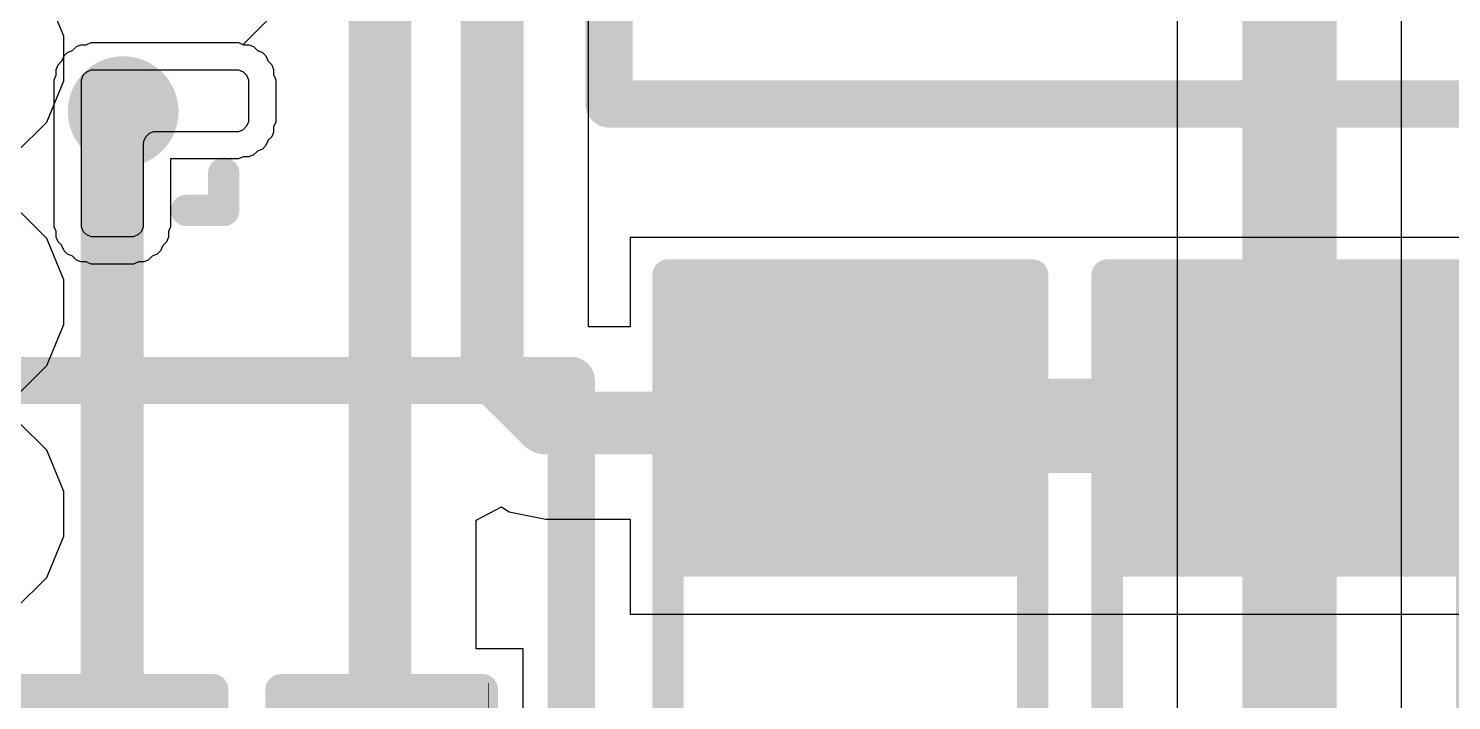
# Model space of a CAD drawing. Header units: inches. Extents: x -3 to 5259, y -3 to 5282.
# Drawn here: x 32.07 to 37.82, y 1.88 to 4.6 of the extents above; entities that cross this region are included whole.
import ezdxf

# ---------------------------------------------------------------- set-up
doc = ezdxf.new("R2010")
doc.units = ezdxf.units.IN
for name, color, linetype in [('Bottom Layer', 5, 'Continuous'), ('Layer 2', 76, 'Continuous'), ('Top Layer', 1, 'Continuous'), ('Top Overlay', 2, 'Continuous'), ('Top Paste', 8, 'Continuous'), ('Top Solder', 216, 'Continuous')]:
    doc.layers.add(name, color=color, linetype=linetype)

# ---------------------------------------------------------------- blocks, each defined once
blk = doc.blocks.new('13_WQFN_HR__3_2__26')
at = {"layer": 'Top Layer'}
h = blk.add_hatch(color=1, dxfattribs=at)
edge = h.paths.add_edge_path()
edge.add_arc((0.6938, -1.1938), 0.1221, 0, 360)
at = {"layer": 'Top Paste'}
h = blk.add_hatch(color=8, dxfattribs=at)
edge = h.paths.add_edge_path()
edge.add_arc((0.6938, -1.1938), 0.1221, 0, 360)
at = {"layer": 'Top Solder'}
h = blk.add_hatch(color=216, dxfattribs=at)
edge = h.paths.add_edge_path()
edge.add_arc((0.6938, -1.1938), 0.2237, 0, 360)
at = {"layer": 'Top Layer'}
for p, q in [((0.5326, -1.0467), (0.5467, -1.0326)), ((0.5467, -1.0326), (0.5651, -1.025)), ((0.5651, -1.025), (0.575, -1.025)), ((0.575, -1.025), (0.575, -1.025)), ((0.575, -1.025), (1.15, -1.025)), ((1.15, -1.025), (1.1599, -1.025)), ((1.1599, -1.025), (1.1783, -1.0326)), ((1.1783, -1.0326), (1.1924, -1.0467)), ((0.525, -1.0651), (0.5326, -1.0467)), ((0.525, -1.075), (0.525, -1.0651)), ((0.525, -1.65), (0.525, -1.075)), ((1.1924, -1.0467), (1.2, -1.0651)), ((1.2, -1.0651), (1.2, -1.075)), ((1.2, -1.075), (1.2, -1.075)), ((1.2, -1.075), (1.2, -1.225)), ((1.2, -1.075), (1.2, -1.075)), ((1.1924, -1.2534), (1.1783, -1.2674)), ((1.2, -1.235), (1.1924, -1.2534)), ((1.2, -1.225), (1.2, -1.235)), ((0.776, -1.3153), (0.775, -1.325)), ((0.7834, -1.2973), (0.776, -1.3153)), ((0.7972, -1.2835), (0.7834, -1.2973)), ((0.8152, -1.276), (0.7972, -1.2835)), ((0.825, -1.275), (0.8152, -1.276)), ((1.15, -1.275), (0.825, -1.275)), ((1.1599, -1.275), (1.15, -1.275)), ((1.15, -1.275), (1.15, -1.275)), ((1.1783, -1.2674), (1.1599, -1.275)), ((0.775, -1.325), (0.775, -1.325)), ((0.775, -1.325), (0.775, -1.65)), ((0.525, -1.66), (0.525, -1.65)), ((0.525, -1.65), (0.525, -1.65)), ((0.5326, -1.6784), (0.525, -1.66)), ((0.775, -1.66), (0.7674, -1.6784)), ((0.775, -1.65), (0.775, -1.66)), ((0.5467, -1.6924), (0.5326, -1.6784)), ((0.5651, -1.7), (0.5467, -1.6924)), ((0.575, -1.7), (0.5651, -1.7)), ((0.725, -1.7), (0.575, -1.7)), ((0.7349, -1.7), (0.725, -1.7)), ((0.725, -1.7), (0.725, -1.7)), ((0.7533, -1.6924), (0.7349, -1.7)), ((0.7674, -1.6784), (0.7533, -1.6924))]:
    blk.add_line(p, q, dxfattribs=at)
at = {"layer": 'Top Overlay'}
for points in [[(1.1, -1.5933, 0.127, 0.127, 0), (1.1, -1.4433, 0.127, 0.127, 0)], [(0.95, -1.5933, 0.127, 0.127, 0), (1.1, -1.5933, 0.127, 0.127, 0)]]:
    blk.add_lwpolyline(points, format="xyseb", dxfattribs=at)
for points in [[(1.0683, -1.4433, 0.0635, 0.0635, 1), (1.1318, -1.4433, 0.0635, 0.0635, 1)], [(0.9183, -1.5933, 0.0635, 0.0635, 1), (0.9818, -1.5933, 0.0635, 0.0635, 1)], [(1.0683, -1.5933, 0.0635, 0.0635, 1), (1.1318, -1.5933, 0.0635, 0.0635, 1)], [(1.0683, -1.5933, 0.0635, 0.0635, 1), (1.1318, -1.5933, 0.0635, 0.0635, 1)]]:
    blk.add_lwpolyline(points, format="xyseb", close=True, dxfattribs=at)
at = {"layer": 'Top Solder'}
for p, q in [((1.1783, -0.9227), (5227.2803, 5276.701)), ((0.5467, -0.9227), (0.5651, -0.9151)), ((0.5651, -0.9151), (0.575, -0.9151)), ((0.575, -0.9151), (0.575, -0.9151)), ((0.575, -0.9151), (1.1499, -0.9151)), ((1.1499, -0.9151), (1.1599, -0.9151)), ((1.1599, -0.9151), (1.1783, -0.9227)), ((0.4472, -0.9873), (0.4548, -0.969)), ((0.4548, -0.969), (0.4689, -0.9549)), ((0.4689, -0.9549), (0.4873, -0.9473)), ((0.4873, -0.9473), (0.4891, -0.9465)), ((0.4873, -0.9473), (0.4873, -0.9473)), ((0.4891, -0.9465), (0.4905, -0.9451)), ((0.4905, -0.9451), (0.5046, -0.931)), ((0.5046, -0.931), (0.523, -0.9234)), ((0.523, -0.9234), (0.5448, -0.9234)), ((0.5448, -0.9234), (0.5467, -0.9227)), ((0.5467, -0.9227), (0.5467, -0.9227)), ((1.1783, -0.9227), (1.1783, -0.9227)), ((1.1783, -0.9227), (1.1801, -0.9234)), ((1.1801, -0.9234), (1.202, -0.9234)), ((1.202, -0.9234), (1.2204, -0.931)), ((1.2204, -0.931), (1.2345, -0.9451)), ((1.2345, -0.9451), (1.2345, -0.9451)), ((1.2345, -0.9451), (1.2358, -0.9465)), ((1.2358, -0.9465), (1.2377, -0.9472)), ((1.2377, -0.9472), (1.2377, -0.9473)), ((1.2377, -0.9473), (1.2561, -0.9549)), ((1.2561, -0.9549), (1.2701, -0.9689)), ((1.2701, -0.9689), (1.2778, -0.9873)), ((0.4234, -1.023), (0.431, -1.0046)), ((0.4234, -1.0449), (0.4234, -1.023)), ((0.431, -1.0046), (0.4451, -0.9906)), ((0.4451, -0.9906), (0.4465, -0.9892)), ((0.4465, -0.9892), (0.4472, -0.9873)), ((0.4472, -0.9873), (0.4472, -0.9873)), ((1.2778, -0.9873), (1.2778, -0.9873)), ((1.2778, -0.9873), (1.2785, -0.9892)), ((1.2785, -0.9892), (1.2799, -0.9905)), ((1.2799, -0.9905), (1.2799, -0.9905)), ((1.2799, -0.9905), (1.294, -1.0046)), ((1.294, -1.0046), (1.3016, -1.023)), ((1.3016, -1.023), (1.3016, -1.0448)), ((0.415, -1.0651), (0.4226, -1.0467)), ((0.415, -1.0751), (0.415, -1.0651)), ((0.415, -1.65), (0.415, -1.0751)), ((0.415, -1.0751), (0.415, -1.0751)), ((0.4226, -1.0467), (0.4234, -1.0449)), ((0.4226, -1.0467), (0.4226, -1.0467)), ((1.3016, -1.0448), (1.3024, -1.0467)), ((1.3024, -1.0467), (1.3024, -1.0467)), ((1.3024, -1.0467), (1.31, -1.0651)), ((1.31, -1.0651), (1.31, -1.075)), ((1.31, -1.075), (1.31, -1.075)), ((1.31, -1.075), (1.31, -1.075)), ((1.31, -1.075), (1.31, -1.075)), ((1.31, -1.075), (1.31, -1.075)), ((1.31, -1.075), (1.31, -1.225)), ((1.3024, -1.2534), (1.3016, -1.2552)), ((1.3016, -1.2552), (1.3016, -1.2771)), ((1.31, -1.235), (1.3024, -1.2534)), ((1.3024, -1.2534), (1.3024, -1.2534)), ((1.31, -1.225), (1.31, -1.235)), ((1.2778, -1.3127), (1.2701, -1.3311)), ((1.2785, -1.3109), (1.2778, -1.3127)), ((1.2778, -1.3127), (1.2778, -1.3127)), ((1.2799, -1.3095), (1.2785, -1.3109)), ((1.294, -1.2954), (1.2799, -1.3095)), ((1.2799, -1.3095), (1.2799, -1.3095)), ((1.3016, -1.2771), (1.294, -1.2954)), ((1.1783, -1.3774), (1.1599, -1.385)), ((1.1802, -1.3766), (1.1783, -1.3774)), ((1.1783, -1.3774), (1.1783, -1.3774)), ((1.202, -1.3766), (1.1802, -1.3766)), ((1.2204, -1.369), (1.202, -1.3766)), ((1.2345, -1.355), (1.2204, -1.369)), ((1.2359, -1.3536), (1.2345, -1.355)), ((1.2345, -1.355), (1.2345, -1.355)), ((1.2561, -1.3452), (1.2359, -1.3536)), ((1.2701, -1.3311), (1.2561, -1.3452)), ((1.15, -1.385), (0.885, -1.385)), ((0.885, -1.385), (0.885, -1.65)), ((1.1599, -1.385), (1.15, -1.385)), ((0.415, -1.66), (0.415, -1.65)), ((0.4226, -1.6784), (0.415, -1.66)), ((0.885, -1.66), (0.8774, -1.6784)), ((0.885, -1.65), (0.885, -1.66)), ((0.4234, -1.6802), (0.4226, -1.6784)), ((0.4226, -1.6784), (0.4226, -1.6784)), ((0.4234, -1.7021), (0.4234, -1.6802)), ((0.431, -1.7204), (0.4234, -1.7021)), ((0.4451, -1.7345), (0.431, -1.7204)), ((0.869, -1.7204), (0.8549, -1.7345)), ((0.8766, -1.7021), (0.869, -1.7204)), ((0.8774, -1.6784), (0.8766, -1.6802)), ((0.8766, -1.6802), (0.8766, -1.7021)), ((0.8774, -1.6784), (0.8774, -1.6784)), ((0.4465, -1.7359), (0.4451, -1.7345)), ((0.4451, -1.7345), (0.4451, -1.7345)), ((0.4548, -1.7561), (0.4465, -1.7359)), ((0.4689, -1.7702), (0.4548, -1.7561)), ((0.4891, -1.7786), (0.4689, -1.7702)), ((0.4905, -1.78), (0.4891, -1.7786)), ((0.5046, -1.794), (0.4905, -1.78)), ((0.4905, -1.78), (0.4905, -1.78)), ((0.8095, -1.78), (0.7954, -1.794)), ((0.8109, -1.7786), (0.8095, -1.78)), ((0.8095, -1.78), (0.8095, -1.78)), ((0.8311, -1.7702), (0.8109, -1.7786)), ((0.8451, -1.7561), (0.8311, -1.7702)), ((0.8528, -1.7377), (0.8451, -1.7561)), ((0.8535, -1.7359), (0.8528, -1.7377)), ((0.8528, -1.7377), (0.8528, -1.7377)), ((0.8549, -1.7345), (0.8535, -1.7359)), ((0.8549, -1.7345), (0.8549, -1.7345)), ((0.523, -1.8016), (0.5046, -1.794)), ((0.5448, -1.8016), (0.523, -1.8016)), ((0.5467, -1.8024), (0.5448, -1.8016)), ((0.5651, -1.81), (0.5467, -1.8024)), ((0.5467, -1.8024), (0.5467, -1.8024)), ((0.575, -1.81), (0.5651, -1.81)), ((0.725, -1.81), (0.575, -1.81)), ((0.7349, -1.81), (0.725, -1.81)), ((0.725, -1.81), (0.725, -1.81)), ((0.725, -1.81), (0.725, -1.81)), ((0.7533, -1.8024), (0.7349, -1.81)), ((0.7552, -1.8016), (0.7533, -1.8024)), ((0.7533, -1.8024), (0.7533, -1.8024)), ((0.777, -1.8016), (0.7552, -1.8016)), ((0.7954, -1.794), (0.777, -1.8016))]:
    blk.add_line(p, q, dxfattribs=at)
blk = doc.blocks.new('RES_0805_154')
at = {"layer": 'Top Layer'}
for points in [[(-1.524, 0.635), (-0.508, 0.635), (-0.508, -0.635), (-1.524, -0.635)], [(0.508, 0.635), (1.524, 0.635), (1.524, -0.635), (0.508, -0.635)]]:
    blk.add_hatch(color=1, dxfattribs=at).paths.add_polyline_path(points)
at = {"layer": 'Top Paste'}
for points in [[(-1.524, 0.635), (-0.508, 0.635), (-0.508, -0.635), (-1.524, -0.635)], [(0.508, 0.635), (1.524, 0.635), (1.524, -0.635), (0.508, -0.635)]]:
    blk.add_hatch(color=8, dxfattribs=at).paths.add_polyline_path(points)
at = {"layer": 'Top Solder'}
for points in [[(-1.6256, 0.7366), (-0.4064, 0.7366), (-0.4064, -0.7366), (-1.6256, -0.7366)], [(0.4064, 0.7366), (1.6256, 0.7366), (1.6256, -0.7366), (0.4064, -0.7366)]]:
    blk.add_hatch(color=216, dxfattribs=at).paths.add_polyline_path(points)
at = {"layer": 'Top Overlay'}
for points in [[(-1.6256, 0.7366, 0.127, 0.127, 0), (1.6256, 0.7366, 0.127, 0.127, 0)], [(-1.6256, 0.7366, 0.127, 0.127, 0), (-1.6256, -0.7366, 0.127, 0.127, 0)], [(1.6256, 0.7366, 0.127, 0.127, 0), (1.6256, -0.7366, 0.127, 0.127, 0)], [(-1.6256, -0.7366, 0.127, 0.127, 0), (1.6256, -0.7366, 0.127, 0.127, 0)]]:
    blk.add_lwpolyline(points, format="xyseb", dxfattribs=at)
for points in [[(-1.65735, 0.7366, 0.0635, 0.0635, 1), (-1.59385, 0.7366, 0.0635, 0.0635, 1)], [(-1.65735, 0.7366, 0.0635, 0.0635, 1), (-1.59385, 0.7366, 0.0635, 0.0635, 1)], [(1.59385, 0.7366, 0.0635, 0.0635, 1), (1.65735, 0.7366, 0.0635, 0.0635, 1)], [(1.59385, 0.7366, 0.0635, 0.0635, 1), (1.65735, 0.7366, 0.0635, 0.0635, 1)], [(-1.65735, -0.7366, 0.0635, 0.0635, 1), (-1.59385, -0.7366, 0.0635, 0.0635, 1)], [(-1.65735, -0.7366, 0.0635, 0.0635, 1), (-1.59385, -0.7366, 0.0635, 0.0635, 1)], [(1.59385, -0.7366, 0.0635, 0.0635, 1), (1.65735, -0.7366, 0.0635, 0.0635, 1)], [(1.59385, -0.7366, 0.0635, 0.0635, 1), (1.65735, -0.7366, 0.0635, 0.0635, 1)]]:
    blk.add_lwpolyline(points, format="xyseb", close=True, dxfattribs=at)
blk = doc.blocks.new('R___0402_156')
at = {"layer": 'Top Layer'}
for points in [[(-0.6985, -0.3175), (-0.6985, 0.3175), (-0.2413, 0.3175), (-0.2413, -0.3175)], [(0.2413, -0.3175), (0.2413, 0.3175), (0.6985, 0.3175), (0.6985, -0.3175)]]:
    blk.add_hatch(color=1, dxfattribs=at).paths.add_polyline_path(points)
at = {"layer": 'Top Paste'}
for points in [[(-0.6985, -0.3175), (-0.6985, 0.3175), (-0.2413, 0.3175), (-0.2413, -0.3175)], [(0.2413, -0.3175), (0.2413, 0.3175), (0.6985, 0.3175), (0.6985, -0.3175)]]:
    blk.add_hatch(color=8, dxfattribs=at).paths.add_polyline_path(points)
at = {"layer": 'Top Solder'}
for points in [[(-0.7535, -0.3725), (-0.7535, 0.3725), (-0.1863, 0.3725), (-0.1863, -0.3725)], [(0.1863, -0.3725), (0.1863, 0.3725), (0.7535, 0.3725), (0.7535, -0.3725)]]:
    blk.add_hatch(color=216, dxfattribs=at).paths.add_polyline_path(points)
at = {"layer": 'Top Overlay'}
for points in [[(-0.7874, 0.4064, 0.127, 0.127, 0), (0.7874, 0.4064, 0.127, 0.127, 0)], [(-0.7874, 0.4064, 0.127, 0.127, 0), (-0.7874, -0.4064, 0.127, 0.127, 0)], [(0.7874, 0.4064, 0.127, 0.127, 0), (0.7874, -0.4064, 0.127, 0.127, 0)], [(-0.7874, -0.4064, 0.127, 0.127, 0), (0.7874, -0.4064, 0.127, 0.127, 0)], [(-0.8128, -0.4318, 0.00323, 0.00323, 0), (0.8128, -0.4318, 0.00323, 0.00323, 0)]]:
    blk.add_lwpolyline(points, format="xyseb", dxfattribs=at)
for points in [[(-0.8191, 0.4064, 0.0635, 0.0635, 1), (-0.7556, 0.4064, 0.0635, 0.0635, 1)], [(-0.8191, 0.4064, 0.0635, 0.0635, 1), (-0.7556, 0.4064, 0.0635, 0.0635, 1)], [(0.7556, 0.4064, 0.0635, 0.0635, 1), (0.8191, 0.4064, 0.0635, 0.0635, 1)], [(0.7556, 0.4064, 0.0635, 0.0635, 1), (0.8191, 0.4064, 0.0635, 0.0635, 1)], [(-0.8191, -0.4064, 0.0635, 0.0635, 1), (-0.7556, -0.4064, 0.0635, 0.0635, 1)], [(-0.8191, -0.4064, 0.0635, 0.0635, 1), (-0.7556, -0.4064, 0.0635, 0.0635, 1)], [(0.7556, -0.4064, 0.0635, 0.0635, 1), (0.8191, -0.4064, 0.0635, 0.0635, 1)], [(0.7556, -0.4064, 0.0635, 0.0635, 1), (0.8191, -0.4064, 0.0635, 0.0635, 1)], [(-0.8136, -0.4318, 0.00161, 0.00161, 1), (-0.812, -0.4318, 0.00161, 0.00161, 1)], [(0.812, -0.4318, 0.00161, 0.00161, 1), (0.8136, -0.4318, 0.00161, 0.00161, 1)]]:
    blk.add_lwpolyline(points, format="xyseb", close=True, dxfattribs=at)
blk = doc.blocks.new('RES_0805_157')
at = {"layer": 'Top Layer'}
for points in [[(-1.524, 0.635), (-0.508, 0.635), (-0.508, -0.635), (-1.524, -0.635)], [(0.508, 0.635), (1.524, 0.635), (1.524, -0.635), (0.508, -0.635)]]:
    blk.add_hatch(color=1, dxfattribs=at).paths.add_polyline_path(points)
at = {"layer": 'Top Paste'}
for points in [[(-1.524, 0.635), (-0.508, 0.635), (-0.508, -0.635), (-1.524, -0.635)], [(0.508, 0.635), (1.524, 0.635), (1.524, -0.635), (0.508, -0.635)]]:
    blk.add_hatch(color=8, dxfattribs=at).paths.add_polyline_path(points)
at = {"layer": 'Top Solder'}
for points in [[(-1.6256, 0.7366), (-0.4064, 0.7366), (-0.4064, -0.7366), (-1.6256, -0.7366)], [(0.4064, 0.7366), (1.6256, 0.7366), (1.6256, -0.7366), (0.4064, -0.7366)]]:
    blk.add_hatch(color=216, dxfattribs=at).paths.add_polyline_path(points)
at = {"layer": 'Top Overlay'}
for points in [[(1.6256, 0.7366, 0.127, 0.127, 0), (-1.6256, 0.7366, 0.127, 0.127, 0)], [(-1.6256, -0.7366, 0.127, 0.127, 0), (-1.6256, 0.7366, 0.127, 0.127, 0)], [(1.6256, -0.7366, 0.127, 0.127, 0), (1.6256, 0.7366, 0.127, 0.127, 0)], [(1.6256, -0.7366, 0.127, 0.127, 0), (-1.6256, -0.7366, 0.127, 0.127, 0)]]:
    blk.add_lwpolyline(points, format="xyseb", dxfattribs=at)
for points in [[(-1.65735, 0.7366, 0.0635, 0.0635, 1), (-1.59385, 0.7366, 0.0635, 0.0635, 1)], [(-1.65735, 0.7366, 0.0635, 0.0635, 1), (-1.59385, 0.7366, 0.0635, 0.0635, 1)], [(1.59385, 0.7366, 0.0635, 0.0635, 1), (1.65735, 0.7366, 0.0635, 0.0635, 1)], [(1.59385, 0.7366, 0.0635, 0.0635, 1), (1.65735, 0.7366, 0.0635, 0.0635, 1)], [(-1.65735, -0.7366, 0.0635, 0.0635, 1), (-1.59385, -0.7366, 0.0635, 0.0635, 1)], [(-1.65735, -0.7366, 0.0635, 0.0635, 1), (-1.59385, -0.7366, 0.0635, 0.0635, 1)], [(1.59385, -0.7366, 0.0635, 0.0635, 1), (1.65735, -0.7366, 0.0635, 0.0635, 1)], [(1.59385, -0.7366, 0.0635, 0.0635, 1), (1.65735, -0.7366, 0.0635, 0.0635, 1)]]:
    blk.add_lwpolyline(points, format="xyseb", close=True, dxfattribs=at)
blk = doc.blocks.new('C___0402_266')
at = {"layer": 'Top Layer'}
for points in [[(-0.6985, -0.3175), (-0.6985, 0.3175), (-0.2413, 0.3175), (-0.2413, -0.3175)], [(0.2413, -0.3175), (0.2413, 0.3175), (0.6985, 0.3175), (0.6985, -0.3175)]]:
    blk.add_hatch(color=1, dxfattribs=at).paths.add_polyline_path(points)
at = {"layer": 'Top Paste'}
for points in [[(-0.6985, -0.3175), (-0.6985, 0.3175), (-0.2413, 0.3175), (-0.2413, -0.3175)], [(0.2413, -0.3175), (0.2413, 0.3175), (0.6985, 0.3175), (0.6985, -0.3175)]]:
    blk.add_hatch(color=8, dxfattribs=at).paths.add_polyline_path(points)
at = {"layer": 'Top Solder'}
for points in [[(-0.7585, -0.3775), (-0.7585, 0.3775), (-0.1813, 0.3775), (-0.1813, -0.3775)], [(0.1813, -0.3775), (0.1813, 0.3775), (0.7585, 0.3775), (0.7585, -0.3775)]]:
    blk.add_hatch(color=216, dxfattribs=at).paths.add_polyline_path(points)
at = {"layer": 'Top Overlay'}
for points in [[(-0.7874, -0.4064, 0.127, 0.127, 0), (-0.7874, 0.4064, 0.127, 0.127, 0)], [(-0.2794, 0.4064, 0.127, 0.127, 0), (-0.7874, 0.4064, 0.127, 0.127, 0)], [(0.7874, 0.4064, 0.127, 0.127, 0), (0.2794, 0.4064, 0.127, 0.127, 0)], [(0.7874, -0.4064, 0.127, 0.127, 0), (0.7874, 0.4064, 0.127, 0.127, 0)], [(-0.2794, -0.4064, 0.127, 0.127, 0), (-0.7874, -0.4064, 0.127, 0.127, 0)], [(0.7874, -0.4064, 0.127, 0.127, 0), (0.2794, -0.4064, 0.127, 0.127, 0)]]:
    blk.add_lwpolyline(points, format="xyseb", dxfattribs=at)
for points in [[(-0.8191, 0.4064, 0.0635, 0.0635, 1), (-0.7556, 0.4064, 0.0635, 0.0635, 1)], [(-0.8191, 0.4064, 0.0635, 0.0635, 1), (-0.7556, 0.4064, 0.0635, 0.0635, 1)], [(-0.3111, 0.4064, 0.0635, 0.0635, 1), (-0.2477, 0.4064, 0.0635, 0.0635, 1)], [(0.2477, 0.4064, 0.0635, 0.0635, 1), (0.3111, 0.4064, 0.0635, 0.0635, 1)], [(0.7556, 0.4064, 0.0635, 0.0635, 1), (0.8191, 0.4064, 0.0635, 0.0635, 1)], [(0.7556, 0.4064, 0.0635, 0.0635, 1), (0.8191, 0.4064, 0.0635, 0.0635, 1)], [(-0.8191, -0.4064, 0.0635, 0.0635, 1), (-0.7556, -0.4064, 0.0635, 0.0635, 1)], [(-0.8191, -0.4064, 0.0635, 0.0635, 1), (-0.7556, -0.4064, 0.0635, 0.0635, 1)], [(-0.3111, -0.4064, 0.0635, 0.0635, 1), (-0.2477, -0.4064, 0.0635, 0.0635, 1)], [(0.2477, -0.4064, 0.0635, 0.0635, 1), (0.3111, -0.4064, 0.0635, 0.0635, 1)], [(0.7556, -0.4064, 0.0635, 0.0635, 1), (0.8191, -0.4064, 0.0635, 0.0635, 1)], [(0.7556, -0.4064, 0.0635, 0.0635, 1), (0.8191, -0.4064, 0.0635, 0.0635, 1)]]:
    blk.add_lwpolyline(points, format="xyseb", close=True, dxfattribs=at)

msp = doc.modelspace()

# ---------------------------------------------------------------- linework, layer by layer
at = {"layer": 'Bottom Layer'}
for p, q in [((37.6197, 0.3479), (37.6197, 5.2261)), ((36.7133, 5.0383), (36.7133, 0.3479))]:
    msp.add_line(p, q, dxfattribs=at)
msp.add_lwpolyline([(37.1665, 0.0177, 0.381, 0.381, 0), (37.1665, 5.2261, 0.381, 0.381, 0)], format="xyseb", dxfattribs=at)
at = {"layer": 'Layer 2'}
for p, q in [((32.2145, 4.5671), (32.1454, 4.734)), ((32.2145, 4.3865), (32.2145, 4.5671)), ((32.1454, 4.2196), (32.2145, 4.3865)), ((32.0176, 4.0919), (32.1454, 4.2196)), ((32.1452, 3.7493), (32.0175, 3.877)), ((32.2143, 3.5824), (32.1452, 3.7493)), ((32.2143, 3.4018), (32.2143, 3.5824)), ((32.1452, 3.2349), (32.2143, 3.4018)), ((32.0341, 3.1239), (32.1452, 3.2349)), ((32.1452, 2.8931), (32.0341, 3.0042)), ((32.2143, 2.7262), (32.1452, 2.8931)), ((32.2143, 2.5456), (32.2143, 2.7262)), ((32.1452, 2.3787), (32.2143, 2.5456)), ((32.0175, 2.251), (32.1452, 2.3787))]:
    msp.add_line(p, q, dxfattribs=at)
at = {"layer": 'Top Layer'}
for p, q in [((34.3338, 3.3912), (34.3338, 5.1008)), ((36.2775, 3.7535), (34.5031, 3.7535)), ((34.5031, 3.7535), (34.5031, 3.3912)), ((38.0555, 3.7535), (36.2775, 3.7535)), ((36.2775, 3.7535), (36.2775, 3.7535)), ((34.5031, 3.3912), (34.3338, 3.3912)), ((33.8806, 2.6104), (33.9822, 2.6647)), ((33.9822, 2.6647), (34.0134, 2.6439)), ((33.8806, 2.0898), (33.8806, 2.6104)), ((34.0134, 2.6439), (34.162, 2.6143)), ((34.162, 2.6143), (34.5031, 2.6143)), ((34.5031, 2.6143), (34.5031, 2.2295)), ((34.5031, 2.2295), (36.2811, 2.2295)), ((36.2811, 2.2295), (36.2811, 2.2295)), ((36.2811, 2.2295), (38.0555, 2.2295)), ((34.0705, 2.0898), (33.8806, 2.0898)), ((34.0705, 1.1246), (34.0705, 2.0898))]:
    msp.add_line(p, q, dxfattribs=at)
for points in [[(33.9453, 3.2195, 0.254, 0.254, 0), (33.9453, 5.1008, 0.254, 0.254, 0)], [(33.4921, 1.6072, 0.254, 0.254, 0), (33.4921, 4.7803, 0.254, 0.254, 0)], [(32.4094, 4.2171, 0.254, 0.254, 0), (32.4542, 4.262, 0.254, 0.254, 0)], [(32.4094, 1.6072, 0.254, 0.254, 0), (32.4094, 4.2171, 0.254, 0.254, 0)], [(33.9453, 3.2195, 0.254, 0.254, 0), (34.162, 3.0028, 0.254, 0.254, 0)], [(35.6461, 2.9915, 0.381, 0.381, 0), (37.4205, 2.9915, 0.381, 0.381, 0)], [(34.162, 3.0028, 0.254, 0.254, 0), (35.6349, 3.0028, 0.254, 0.254, 0)], [(35.6349, 3.0028, 0.254, 0.254, 0), (35.6461, 2.9915, 0.254, 0.254, 0)]]:
    msp.add_lwpolyline(points, format="xyseb", dxfattribs=at)
for points in [[(32.3907, 4.262, 0.127, 0.127, 1), (32.5177, 4.262, 0.127, 0.127, 1)], [(32.3459, 4.2171, 0.127, 0.127, 1), (32.4729, 4.2171, 0.127, 0.127, 1)], [(32.3459, 4.2171, 0.127, 0.127, 1), (32.4729, 4.2171, 0.127, 0.127, 1)], [(33.8818, 3.2195, 0.127, 0.127, 1), (34.0088, 3.2195, 0.127, 0.127, 1)], [(33.8818, 3.2195, 0.127, 0.127, 1), (34.0088, 3.2195, 0.127, 0.127, 1)], [(35.5509, 2.9915, 0.1905, 0.1905, 1), (35.7414, 2.9915, 0.1905, 0.1905, 1)], [(37.3253, 2.9915, 0.1905, 0.1905, 1), (37.5158, 2.9915, 0.1905, 0.1905, 1)], [(34.0985, 3.0028, 0.127, 0.127, 1), (34.2255, 3.0028, 0.127, 0.127, 1)], [(34.0985, 3.0028, 0.127, 0.127, 1), (34.2255, 3.0028, 0.127, 0.127, 1)], [(35.5714, 3.0028, 0.127, 0.127, 1), (35.6984, 3.0028, 0.127, 0.127, 1)], [(35.5714, 3.0028, 0.127, 0.127, 1), (35.6984, 3.0028, 0.127, 0.127, 1)], [(35.5826, 2.9915, 0.127, 0.127, 1), (35.7096, 2.9915, 0.127, 0.127, 1)]]:
    msp.add_lwpolyline(points, format="xyseb", close=True, dxfattribs=at)
at = {"layer": 'Top Overlay'}
for points in [[(34.417, 4.2925, 0.1905, 0.1905, 0), (34.417, 9.3761, 0.1905, 0.1905, 0)], [(34.417, 4.2925, 0.1905, 0.1905, 0), (42.291, 4.2925, 0.1905, 0.1905, 0)], [(27.432, 3.175, 0.1905, 0.1905, 0), (34.2651, 3.175, 0.1905, 0.1905, 0)], [(34.2651, -0.417, 0.1905, 0.1905, 0), (34.2651, 3.175, 0.1905, 0.1905, 0)]]:
    msp.add_lwpolyline(points, format="xyseb", dxfattribs=at)
for points in [[(34.3694, 4.2925, 0.0952, 0.0952, 1), (34.4646, 4.2925, 0.0952, 0.0952, 1)], [(34.3694, 4.2925, 0.0952, 0.0952, 1), (34.4646, 4.2925, 0.0952, 0.0952, 1)], [(34.2175, 3.175, 0.0952, 0.0952, 1), (34.3127, 3.175, 0.0952, 0.0952, 1)], [(34.2175, 3.175, 0.0952, 0.0952, 1), (34.3127, 3.175, 0.0952, 0.0952, 1)]]:
    msp.add_lwpolyline(points, format="xyseb", close=True, dxfattribs=at)

# ---------------------------------------------------------------- block references
msp.add_blockref('13_WQFN_HR__3_2__26', (31.7605, 5.4558))
for name, p, rotation in [('RES_0805_154', (35.3921, 1.9755), 90), ('RES_0805_157', (37.1665, 1.9755), 270), ('C___0402_266', (32.4094, 1.1373), 270), ('R___0402_156', (33.499, 1.1373), 90)]:
    msp.add_blockref(name, p, dxfattribs=dict(rotation=rotation))

doc.saveas('drawing.dxf')
